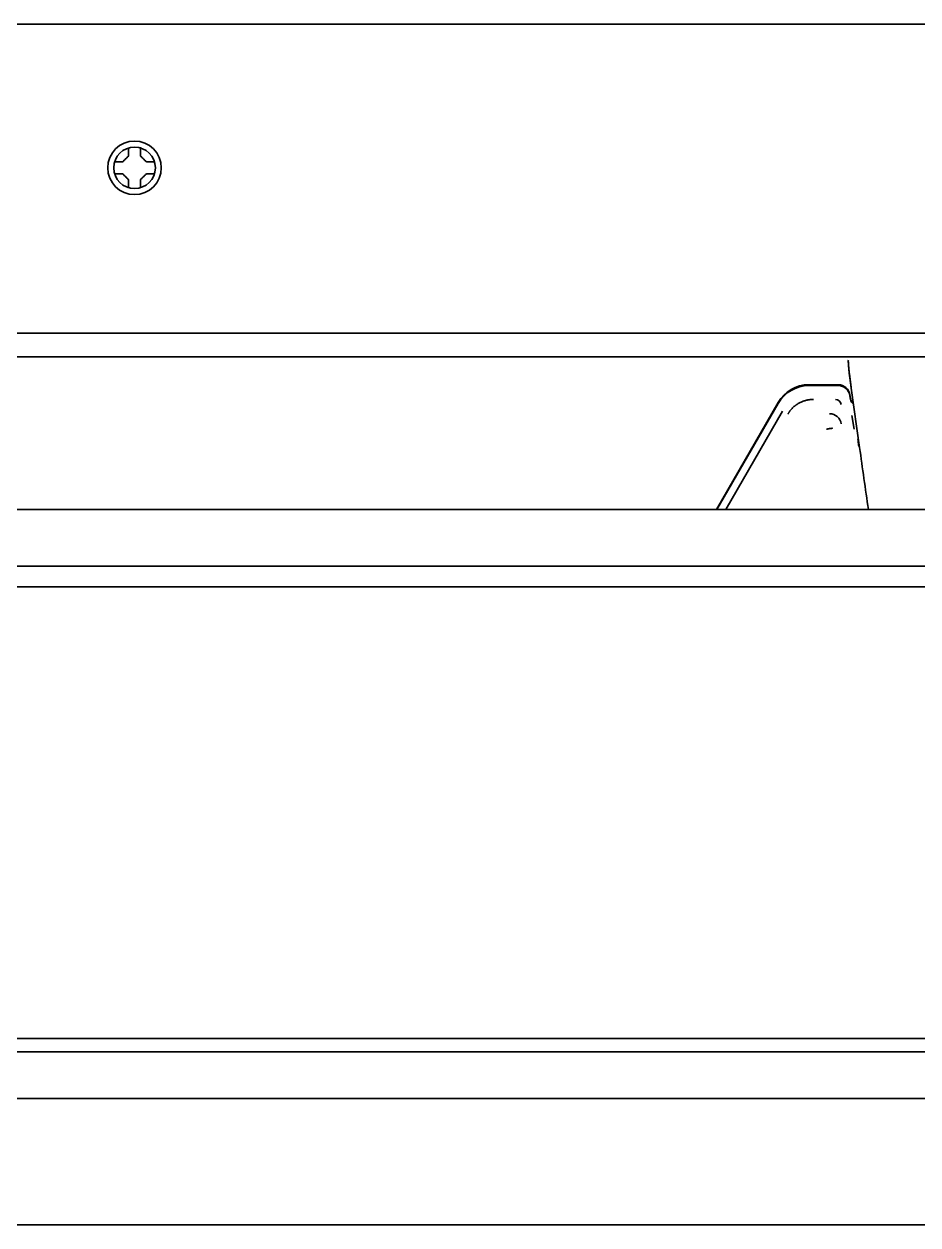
# Model space of a CAD drawing. Header units: inches. Extents: x 786 to 5593, y 691 to 5024.
# Drawn here: x 3916.4 to 3991.6, y 4838.5 to 4939.5 of the extents above; entities that cross this region are included whole.
import ezdxf

# ---------------------------------------------------------------- set-up
doc = ezdxf.new("R2010")
doc.units = ezdxf.units.IN
doc.layers.add('1', color=7, linetype='Continuous', true_color=0xffffff)
doc.layers.add('4', color=7, linetype='Continuous', true_color=0xffffff)

msp = doc.modelspace()

# ---------------------------------------------------------------- linework, layer by layer
at = {"layer": '1', "color": 7, "linetype": 'Continuous', "lineweight": 35}
for p, q in [((3593.79, 4939.54), (4057.69, 4939.54)), ((4053.46, 4913.54), (3598.02, 4913.54)), ((3595.61, 4911.54), (4055.87, 4911.54)), ((3986.03, 4908.9), (3986.73, 4903.9)), ((3985.92, 4908.33), (3985.96, 4908.02)), ((3985.92, 4908.25), (3985.96, 4907.94)), ((3974.68, 4898.69), (3979.87, 4907.69)), ((3974.72, 4898.69), (3979.87, 4907.61)), ((3986.26, 4905.44), (3986.09, 4906.6)), ((3986.6, 4904.57), (3986.64, 4904.57)), ((3456.24, 4854.18), (4195.24, 4854.18)), ((4189.24, 4853.05), (3461.74, 4853.05)), ((3461.74, 4849.11), (4189.24, 4849.11)), ((4189.24, 4838.48), (3462.24, 4838.48))]:
    msp.add_line(p, q, dxfattribs=at)
for radius in [2.25, 1.75]:
    msp.add_circle((3925.74, 4927.44), radius, dxfattribs=at)
for centre, major_axis, ratio, start_param, end_param in [((3986.11, 4908.9), (0.32, -2.25), 0.03458, 3.136727, 4.707523), ((3986.11, 4908.99), (0.32, -2.25), 0.03458, 3.136727, 4.707523), ((3982.47, 4906.19), (-1.5, 2.6), 0.999188, 5.759938, 6.806432), ((3982.47, 4906.11), (-1.5, 2.6), 0.999188, 5.759938, 6.806432), ((3984.93, 4908.19), (-0.342, -0.94), 0.99931, 2.059994, 3.490656), ((3984.93, 4908.11), (-0.342, -0.94), 0.99931, 2.059994, 3.490656), ((3986.45, 4908.09), (-0.171, -0.47), 0.99931, 5.201587, 6.131808), ((3986.45, 4908.01), (-0.171, -0.47), 0.99931, 5.201587, 6.159684), ((3990.23, 4903.9), (13.97, -99.25), 0.03458, 4.707523, 4.760049)]:
    msp.add_ellipse(centre, major_axis=major_axis, ratio=ratio, start_param=start_param, end_param=end_param, dxfattribs=at)
for points, knots in [([(3925.24, 4928.44), (3925.24, 4928.5), (3925.24, 4928.6), (3925.24, 4928.77), (3925.24, 4928.93), (3925.24, 4929.03), (3925.24, 4929.08), (3925.24, 4929.08)], [0, 0, 0, 0, 0.248008, 0.496016, 0.744025, 0.992033, 1, 1, 1, 1]), ([(3926.24, 4929.17), (3926.24, 4929.15), (3926.24, 4929.13), (3926.24, 4929), (3926.24, 4928.89), (3926.24, 4928.67), (3926.24, 4928.56), (3926.24, 4928.44)], [0, 0, 0, 0, 0.078208, 0.078208, 0.539104, 0.539104, 1, 1, 1, 1]), ([(3924.02, 4927.94), (3924.04, 4927.94), (3924.05, 4927.94), (3924.18, 4927.94), (3924.29, 4927.94), (3924.51, 4927.94), (3924.62, 4927.94), (3924.74, 4927.94)], [0, 0, 0, 0, 0.069389, 0.069389, 0.534694, 0.534694, 1, 1, 1, 1]), ([(3926.74, 4927.94), (3926.79, 4927.94), (3926.9, 4927.94), (3927.06, 4927.94), (3927.22, 4927.94), (3927.33, 4927.94), (3927.38, 4927.94), (3927.38, 4927.94)], [0, 0, 0, 0, 0.247663, 0.495325, 0.742988, 0.990651, 1, 1, 1, 1]), ([(3924.74, 4926.94), (3924.69, 4926.94), (3924.58, 4926.94), (3924.42, 4926.94), (3924.26, 4926.94), (3924.15, 4926.94), (3924.09, 4926.94), (3924.09, 4926.94)], [0, 0, 0, 0, 0.244933, 0.489866, 0.734799, 0.979732, 1, 1, 1, 1]), ([(3925.24, 4925.72), (3925.24, 4925.74), (3925.24, 4925.76), (3925.24, 4925.88), (3925.24, 4925.99), (3925.24, 4926.21), (3925.24, 4926.33), (3925.24, 4926.44)], [0, 0, 0, 0, 0.069876, 0.069876, 0.534938, 0.534938, 1, 1, 1, 1]), ([(3926.24, 4926.44), (3926.24, 4926.39), (3926.24, 4926.28), (3926.24, 4926.12), (3926.24, 4925.96), (3926.24, 4925.85), (3926.24, 4925.8), (3926.24, 4925.8)], [0, 0, 0, 0, 0.246624, 0.493249, 0.739873, 0.986497, 1, 1, 1, 1]), ([(3927.46, 4926.94), (3927.44, 4926.94), (3927.43, 4926.94), (3927.3, 4926.94), (3927.19, 4926.94), (3926.97, 4926.94), (3926.86, 4926.94), (3926.74, 4926.94)], [0, 0, 0, 0, 0.072867, 0.072867, 0.536433, 0.536433, 1, 1, 1, 1])]:
    msp.add_open_spline(points, degree=3, knots=knots, dxfattribs=at)
for points in [[(3924.74, 4927.94), (3924.76, 4927.97), (3924.81, 4928.01), (3924.88, 4928.08), (3924.95, 4928.16), (3925.03, 4928.23), (3925.1, 4928.3), (3925.17, 4928.37), (3925.22, 4928.42), (3925.24, 4928.44)], [(3926.24, 4928.44), (3926.27, 4928.42), (3926.32, 4928.37), (3926.39, 4928.29), (3926.46, 4928.22), (3926.53, 4928.15), (3926.6, 4928.08), (3926.67, 4928.01), (3926.72, 4927.97), (3926.74, 4927.94)], [(3925.24, 4926.44), (3925.21, 4926.47), (3925.16, 4926.52), (3925.09, 4926.59), (3925.02, 4926.66), (3924.95, 4926.74), (3924.88, 4926.8), (3924.81, 4926.87), (3924.76, 4926.92), (3924.74, 4926.94)], [(3926.74, 4926.94), (3926.72, 4926.92), (3926.67, 4926.87), (3926.6, 4926.8), (3926.53, 4926.73), (3926.45, 4926.66), (3926.38, 4926.59), (3926.31, 4926.51), (3926.26, 4926.47), (3926.24, 4926.44)]]:
    msp.add_open_spline(points, degree=3, dxfattribs=at)
at = {"layer": '4', "color": 7, "linetype": 'Continuous', "lineweight": 35}
for p, q in [((3982.47, 4909.19), (3984.93, 4909.19)), ((3982.47, 4909.11), (3984.93, 4909.11)), ((3985.92, 4908.33), (3985.96, 4908.02)), ((3985.92, 4908.25), (3985.96, 4907.94)), ((3974.68, 4898.69), (3979.87, 4907.69)), ((3974.72, 4898.69), (3979.87, 4907.61)), ((3975.48, 4898.69), (3980.25, 4906.95)), ((3986.26, 4905.44), (3986.09, 4906.6)), ((4182.99, 4898.69), (3859.9, 4898.69)), ((3468.47, 4893.93), (4183.01, 4893.93)), ((3468.47, 4893.93), (4183.01, 4893.93)), ((4184.87, 4892.18), (3466.61, 4892.18)), ((4184.87, 4892.18), (3466.61, 4892.18))]:
    msp.add_line(p, q, dxfattribs=at)
msp.add_arc((3984.2, 4905.75), 1, 7.9978, 90.0022, dxfattribs=at)
for centre, major_axis, ratio, start_param, end_param in [((3982.47, 4906.19), (-1.5, 2.6), 0.999188, 5.759938, 6.806432), ((3982.47, 4906.11), (-1.5, 2.6), 0.999188, 5.759938, 6.806432), ((3984.93, 4908.19), (-0.342, -0.94), 0.99931, 2.059994, 3.490656), ((3984.93, 4908.11), (-0.342, -0.94), 0.99931, 2.059994, 3.490656), ((3984.69, 4907.45), (0.171, 0.47), 0.99931, 5.201587, 6.632249), ((3986.45, 4908.09), (-0.171, -0.47), 0.99931, 5.201587, 6.131808), ((3986.45, 4908.01), (-0.171, -0.47), 0.99931, 5.201587, 6.159684)]:
    msp.add_ellipse(centre, major_axis=major_axis, ratio=ratio, start_param=start_param, end_param=end_param, dxfattribs=at)
msp.add_open_spline([(3982.85, 4907.95), (3982.52, 4907.95), (3981.89, 4907.78), (3981.32, 4907.46), (3980.85, 4906.99), (3980.69, 4906.7)], degree=2, dxfattribs=at)
for points, knots in [([(3983.94, 4905.45), (3983.95, 4905.45), (3983.95, 4905.45), (3983.97, 4905.46), (3983.98, 4905.46), (3983.99, 4905.46), (3984, 4905.46), (3984.01, 4905.46), (3984.02, 4905.46), (3984.03, 4905.46), (3984.03, 4905.47), (3984.04, 4905.47), (3984.05, 4905.47), (3984.06, 4905.47), (3984.07, 4905.47), (3984.08, 4905.47), (3984.09, 4905.47), (3984.1, 4905.48), (3984.1, 4905.48), (3984.11, 4905.48), (3984.12, 4905.48), (3984.13, 4905.48), (3984.14, 4905.48), (3984.14, 4905.48), (3984.15, 4905.48), (3984.16, 4905.48), (3984.16, 4905.48), (3984.17, 4905.49), (3984.18, 4905.49), (3984.18, 4905.49), (3984.19, 4905.49), (3984.2, 4905.49), (3984.2, 4905.49), (3984.21, 4905.49), (3984.21, 4905.49), (3984.22, 4905.49), (3984.22, 4905.49), (3984.23, 4905.49), (3984.23, 4905.49), (3984.24, 4905.5), (3984.24, 4905.5), (3984.25, 4905.5), (3984.25, 4905.5), (3984.26, 4905.5), (3984.26, 4905.5), (3984.26, 4905.5), (3984.27, 4905.5), (3984.27, 4905.5), (3984.27, 4905.5), (3984.28, 4905.5), (3984.28, 4905.5), (3984.28, 4905.5), (3984.29, 4905.5), (3984.29, 4905.5), (3984.3, 4905.5), (3984.32, 4905.51), (3984.34, 4905.51), (3984.36, 4905.51), (3984.38, 4905.51), (3984.39, 4905.52), (3984.4, 4905.52), (3984.41, 4905.52), (3984.41, 4905.52), (3984.42, 4905.52), (3984.42, 4905.52), (3984.43, 4905.52), (3984.43, 4905.52), (3984.43, 4905.53), (3984.43, 4905.53), (3984.44, 4905.52), (3984.44, 4905.52), (3984.44, 4905.52), (3984.44, 4905.52), (3984.44, 4905.52), (3984.44, 4905.52), (3984.44, 4905.52)], [0, 0, 0, 0, 0.013849, 0.027532, 0.04105, 0.054402, 0.067589, 0.08061, 0.093466, 0.106155, 0.118679, 0.131037, 0.143228, 0.155253, 0.167113, 0.178805, 0.190332, 0.201692, 0.212886, 0.223914, 0.234775, 0.245469, 0.255998, 0.266359, 0.276554, 0.286583, 0.296445, 0.306141, 0.31567, 0.325032, 0.334228, 0.343258, 0.352121, 0.360818, 0.369348, 0.377712, 0.385909, 0.39394, 0.401805, 0.409504, 0.417036, 0.424402, 0.431602, 0.438636, 0.445504, 0.452206, 0.458742, 0.465112, 0.471316, 0.477354, 0.483227, 0.488935, 0.494477, 0.499853, 0.505064, 0.558103, 0.606799, 0.651139, 0.691116, 0.726733, 0.758006, 0.782867, 0.806574, 0.829104, 0.85043, 0.870523, 0.889362, 0.906936, 0.923257, 0.938362, 0.952323, 0.965258, 0.977343, 0.988824, 1, 1, 1, 1]), ([(3986.6, 4904.57), (3986.6, 4904.57), (3986.6, 4904.57), (3986.6, 4904.57), (3986.6, 4904.57), (3986.6, 4904.57), (3986.59, 4904.57), (3986.59, 4904.56), (3986.59, 4904.56), (3986.59, 4904.56), (3986.59, 4904.55), (3986.59, 4904.55), (3986.6, 4904.55), (3986.6, 4904.54), (3986.6, 4904.54), (3986.6, 4904.53), (3986.6, 4904.53), (3986.6, 4904.52), (3986.6, 4904.52), (3986.6, 4904.51), (3986.6, 4904.5), (3986.6, 4904.5), (3986.6, 4904.49), (3986.6, 4904.48), (3986.6, 4904.48), (3986.6, 4904.47), (3986.6, 4904.46), (3986.6, 4904.45), (3986.61, 4904.44), (3986.61, 4904.43), (3986.61, 4904.42), (3986.61, 4904.41), (3986.61, 4904.4), (3986.61, 4904.39), (3986.61, 4904.38), (3986.61, 4904.37), (3986.62, 4904.36), (3986.62, 4904.35), (3986.62, 4904.34), (3986.62, 4904.32), (3986.62, 4904.31), (3986.62, 4904.3), (3986.63, 4904.29), (3986.63, 4904.27), (3986.63, 4904.26), (3986.63, 4904.24), (3986.63, 4904.23), (3986.64, 4904.21), (3986.64, 4904.2), (3986.64, 4904.18), (3986.64, 4904.17), (3986.64, 4904.15), (3986.65, 4904.13), (3986.65, 4904.12), (3986.65, 4904.1), (3986.65, 4904.08), (3986.66, 4904.06), (3986.66, 4904.04), (3986.66, 4904.03), (3986.66, 4904.01), (3986.67, 4903.99), (3986.67, 4903.98), (3986.67, 4903.98)], [0, 0, 0, 0, 0.015432, 0.030908, 0.04643, 0.061996, 0.077608, 0.093264, 0.108966, 0.124713, 0.140505, 0.156342, 0.172225, 0.188153, 0.204127, 0.220146, 0.236211, 0.252322, 0.268479, 0.284681, 0.300929, 0.317223, 0.333564, 0.34995, 0.366382, 0.382861, 0.399386, 0.415957, 0.432575, 0.449238, 0.465949, 0.482706, 0.499509, 0.516359, 0.533256, 0.5502, 0.56719, 0.584227, 0.601311, 0.618442, 0.63562, 0.652845, 0.670117, 0.687437, 0.704803, 0.722217, 0.739678, 0.757186, 0.774742, 0.792345, 0.809996, 0.827694, 0.84544, 0.863233, 0.881074, 0.898963, 0.916899, 0.934884, 0.952916, 0.970996, 0.989124, 1, 1, 1, 1])]:
    msp.add_open_spline(points, degree=3, knots=knots, dxfattribs=at)

doc.saveas('drawing.dxf')
